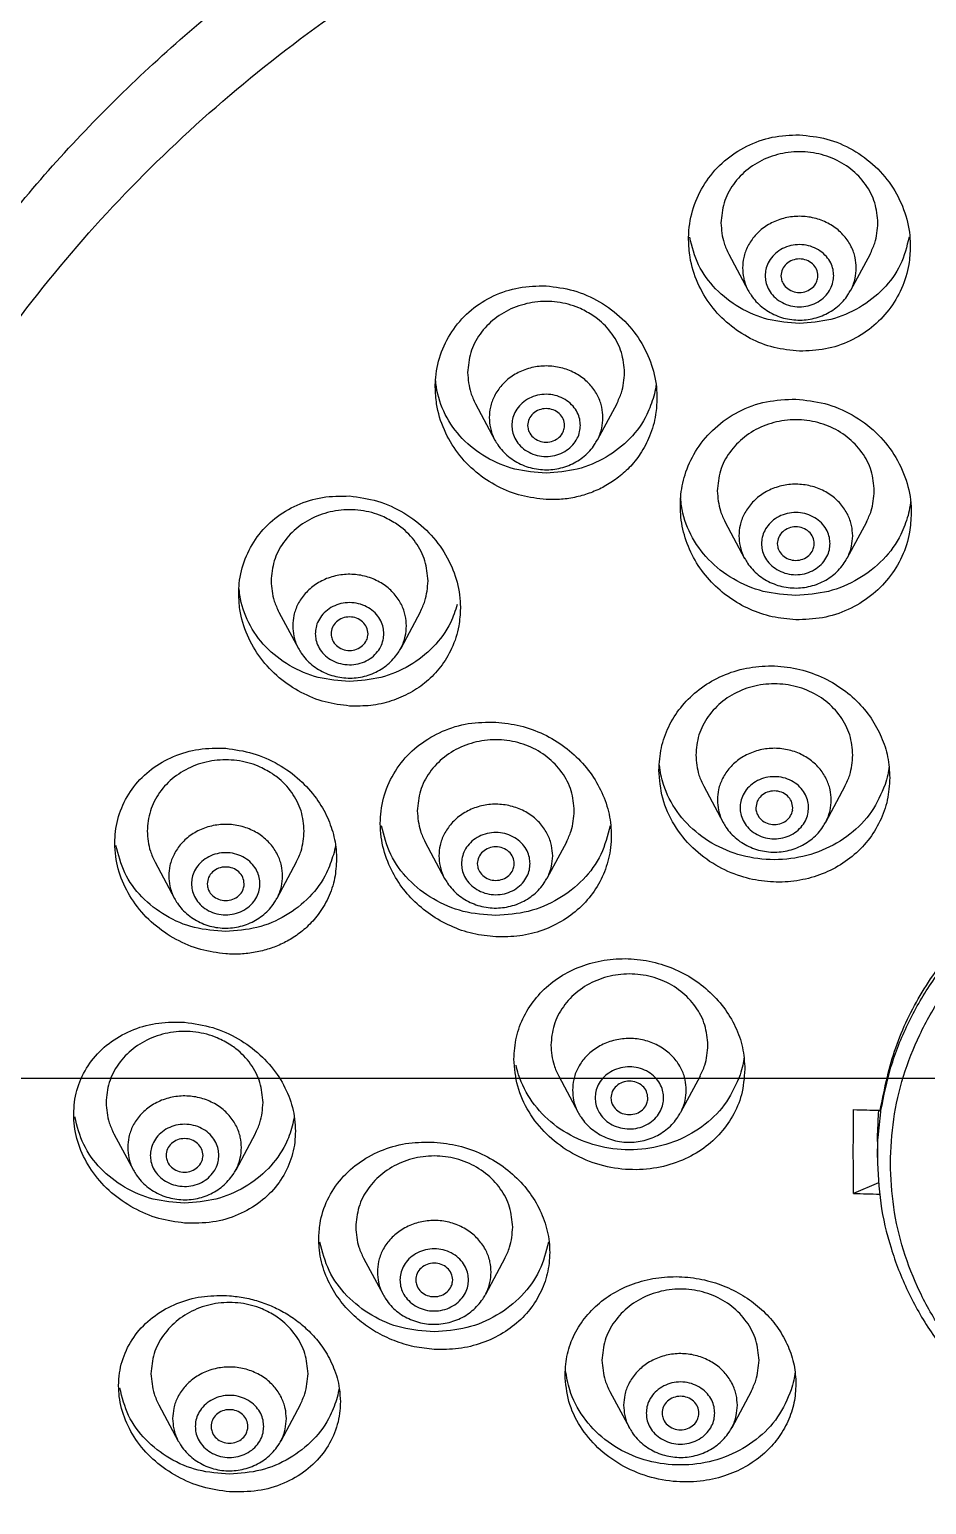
# Model space of a CAD drawing. Header units: millimetres. Extents: x 0 to 420, y 0 to 594.
# Drawn here: x 160.06 to 163.95, y 255.16 to 261.55 of the extents above; entities that cross this region are included whole.
import ezdxf

# ---------------------------------------------------------------- set-up
doc = ezdxf.new("R2010")
doc.units = ezdxf.units.MM
doc.header["$MEASUREMENT"] = 0
doc.linetypes.add('CENTER', pattern=[2, 1.25, -0.25, 0.25, -0.25])
for name, color, linetype in [('CL', 1, 'CENTER'), ('D', 2, 'Continuous'), ('DWG', 7, 'Continuous')]:
    doc.layers.add(name, color=color, linetype=linetype)

msp = doc.modelspace()

# ---------------------------------------------------------------- linework, layer by layer
at = {"layer": 'CL', "ltscale": 5}
msp.add_line((158.3045, 257.0104), (172.4322, 257.0104), dxfattribs=at)
at = {"layer": 'D'}
for p, q in [((163.0897, 260.577), (163.174, 260.4197)), ((163.7014, 260.577), (163.6171, 260.4197)), ((163.3155, 260.4834), (163.3161, 260.475)), ((163.4749, 260.475), (163.4755, 260.4834)), ((161.9927, 259.9291), (162.077, 259.7718)), ((162.6044, 259.9291), (162.5202, 259.7718)), ((162.2186, 259.8355), (162.2192, 259.8271)), ((162.378, 259.8271), (162.3786, 259.8355)), ((163.074, 259.4172), (163.1583, 259.2599)), ((163.6857, 259.4172), (163.6014, 259.2599)), ((163.2998, 259.3236), (163.3004, 259.3152)), ((163.4593, 259.3152), (163.4598, 259.3236)), ((161.1416, 259.0274), (161.2259, 258.8701)), ((161.7533, 259.0274), (161.669, 258.8701)), ((161.3675, 258.9338), (161.3681, 258.9254)), ((161.5269, 258.9254), (161.5275, 258.9338)), ((162.981, 258.274), (163.0653, 258.1167)), ((163.5927, 258.274), (163.5084, 258.1167)), ((163.2068, 258.1804), (163.2074, 258.172)), ((163.3662, 258.172), (163.3668, 258.1804)), ((161.7749, 258.032), (161.8592, 257.8747)), ((162.3866, 258.032), (162.3023, 257.8747)), ((160.6053, 257.9449), (160.6896, 257.7876)), ((161.217, 257.9449), (161.1327, 257.7876)), ((162.0007, 257.9384), (162.0013, 257.93)), ((162.1601, 257.93), (162.1607, 257.9384)), ((160.8311, 257.8513), (160.8317, 257.8429)), ((160.9906, 257.8429), (160.9911, 257.8513)), ((162.3534, 257.018), (162.4377, 256.8607)), ((162.9651, 257.018), (162.8808, 256.8607)), ((162.5792, 256.9244), (162.5798, 256.916)), ((162.7386, 256.916), (162.7392, 256.9244)), ((160.4272, 256.7693), (160.5115, 256.612)), ((161.0389, 256.7693), (160.9546, 256.612)), ((163.733, 256.736), (163.733, 256.6669)), ((160.653, 256.6757), (160.6536, 256.6673)), ((160.8124, 256.6673), (160.813, 256.6757)), ((163.7379, 256.5568), (163.6296, 256.511)), ((161.5083, 256.2301), (161.5926, 256.0728)), ((162.12, 256.2301), (162.0357, 256.0728)), ((161.7342, 256.1365), (161.7348, 256.1281)), ((161.8936, 256.1281), (161.8942, 256.1365)), ((162.5747, 255.6538), (162.659, 255.4965)), ((163.1864, 255.6538), (163.1021, 255.4965)), ((160.6218, 255.5958), (160.706, 255.4386)), ((161.2334, 255.5958), (161.1492, 255.4386)), ((162.8005, 255.5602), (162.8011, 255.5518)), ((162.9599, 255.5518), (162.9605, 255.5602)), ((160.8476, 255.5022), (160.8482, 255.4939)), ((161.007, 255.4939), (161.0076, 255.5022))]:
    msp.add_line(p, q, dxfattribs=at)
for points in [[(162.9155, 260.6402), (162.9172, 260.6795), (162.9418, 260.7922), (162.9941, 260.8943), (163.0711, 260.9803), (163.1674, 261.044), (163.2778, 261.0824), (163.3955, 261.093)], [(163.3955, 261.093), (163.5138, 261.0747), (163.6261, 261.028), (163.7238, 260.9558), (163.8008, 260.8627), (163.8516, 260.7562), (163.8743, 260.6429), (163.8755, 260.6091)], [(163.7355, 260.7116), (163.7218, 260.7984), (163.6816, 260.8782), (163.6182, 260.9445), (163.5368, 260.9919), (163.4439, 261.0166), (163.3471, 261.0166), (163.2543, 260.9919), (163.1729, 260.9445), (163.1095, 260.8782), (163.0693, 260.7984), (163.0555, 260.7116)], [(163.0555, 260.7116), (163.0693, 260.6248), (163.0897, 260.5769)], [(163.6418, 260.5172), (163.6369, 260.5614), (163.62, 260.609), (163.5891, 260.6552), (163.5448, 260.6948), (163.4899, 260.7234), (163.4285, 260.7384), (163.3651, 260.7387), (163.3036, 260.7243), (163.2483, 260.6961), (163.2034, 260.6568), (163.1718, 260.6105), (163.1543, 260.5624), (163.1492, 260.5172)], [(163.7013, 260.5769), (163.7218, 260.6248), (163.7355, 260.7116)], [(163.3955, 260.1567), (163.2857, 260.1727), (163.1829, 260.212), (163.0907, 260.273), (163.013, 260.3543), (162.9556, 260.4515), (162.922, 260.5631), (162.9155, 260.6402)], [(163.3955, 260.2765), (163.2603, 260.2942), (163.136, 260.3456), (163.0328, 260.4267), (162.9589, 260.5309), (162.9204, 260.6497)], [(163.8706, 260.6497), (163.8321, 260.5309), (163.7583, 260.4267), (163.655, 260.3456), (163.5308, 260.2942), (163.3955, 260.2765)], [(163.5438, 260.4834), (163.5409, 260.5099), (163.5308, 260.5386), (163.5122, 260.5664), (163.4855, 260.5902), (163.4524, 260.6075), (163.4154, 260.6166), (163.3772, 260.6167), (163.3401, 260.608), (163.3068, 260.5911), (163.2797, 260.5674), (163.2607, 260.5395), (163.2503, 260.5105), (163.2472, 260.4834)], [(163.8755, 260.6091), (163.8689, 260.5322), (163.8374, 260.4278), (163.7828, 260.3359), (163.708, 260.2595), (163.615, 260.2015), (163.5079, 260.1662), (163.3955, 260.1567)], [(163.1492, 260.5172), (163.1541, 260.473), (163.171, 260.4253), (163.1739, 260.4198)], [(163.4755, 260.4834), (163.4694, 260.5111), (163.4521, 260.5346), (163.4261, 260.5503), (163.3955, 260.5559), (163.3649, 260.5503), (163.339, 260.5346), (163.3216, 260.5111), (163.3155, 260.4834)], [(163.6172, 260.4198), (163.6193, 260.4239), (163.6367, 260.472), (163.6418, 260.5172)], [(161.8186, 260.0011), (161.8206, 260.0431), (161.846, 260.1538), (161.8984, 260.2523), (161.9751, 260.3349), (162.0711, 260.3956), (162.1811, 260.4313), (162.2986, 260.4394)], [(162.2986, 260.4394), (162.4175, 260.419), (162.5302, 260.3703), (162.6282, 260.2966), (162.7049, 260.2028), (162.7551, 260.0968), (162.7773, 259.9865), (162.7786, 259.9522)], [(163.2472, 260.4834), (163.2501, 260.4568), (163.2603, 260.4282), (163.2789, 260.4003), (163.3056, 260.3765), (163.3387, 260.3592), (163.3757, 260.3501), (163.4139, 260.35), (163.4509, 260.3587), (163.4843, 260.3756), (163.5113, 260.3993), (163.5303, 260.4273), (163.5408, 260.4562), (163.5438, 260.4834)], [(163.3161, 260.475), (163.3216, 260.4556), (163.339, 260.4321), (163.3649, 260.4164), (163.3955, 260.4109), (163.4261, 260.4164), (163.4521, 260.4321), (163.4694, 260.4556), (163.475, 260.475)], [(162.4964, 260.3143), (162.4398, 260.344), (162.347, 260.3687), (162.2502, 260.3687), (162.1573, 260.344), (162.0759, 260.2966), (162.0126, 260.2303), (161.9724, 260.1505), (161.9586, 260.0637)], [(163.174, 260.4197), (163.1862, 260.3994), (163.2327, 260.3485), (163.2931, 260.312), (163.3621, 260.2933), (163.4336, 260.294), (163.5016, 260.3136), (163.5605, 260.3503), (163.6056, 260.4005), (163.6171, 260.4197)], [(162.6386, 260.0637), (162.6248, 260.1505), (162.5846, 260.2303), (162.5212, 260.2966), (162.4964, 260.3143)], [(161.9586, 260.0637), (161.9724, 259.9769), (161.9928, 259.9291)], [(162.5449, 259.8693), (162.54, 259.9136), (162.5231, 259.9612), (162.4922, 260.0073), (162.4478, 260.0469), (162.3929, 260.0755), (162.3316, 260.0905), (162.2682, 260.0908), (162.2067, 260.0764), (162.1514, 260.0483), (162.1064, 260.009), (162.0748, 259.9626), (162.0574, 259.9145), (162.0523, 259.8693)], [(162.6044, 259.9291), (162.6248, 259.9769), (162.6386, 260.0637)], [(162.2986, 259.5145), (162.192, 259.5314), (162.0892, 259.5713), (161.9961, 259.633), (161.9167, 259.7159), (161.858, 259.8156), (161.8245, 259.9283), (161.8186, 260.0011)], [(162.2986, 259.6287), (162.1634, 259.6463), (162.0391, 259.6977), (161.9358, 259.7788), (161.862, 259.883), (161.8235, 260.0018), (161.8197, 260.034)], [(162.7749, 260.0101), (162.7737, 260.0018), (162.7651, 259.9613)], [(162.4469, 259.8355), (162.444, 259.862), (162.4338, 259.8907), (162.4152, 259.9185), (162.3885, 259.9424), (162.3554, 259.9597), (162.3184, 259.9687), (162.2803, 259.9689), (162.2432, 259.9602), (162.2099, 259.9432), (162.1828, 259.9195), (162.1638, 259.8916), (162.1533, 259.8626), (162.1503, 259.8355)], [(162.7651, 259.9613), (162.7352, 259.883), (162.6614, 259.7788), (162.5581, 259.6977), (162.4338, 259.6463), (162.2986, 259.6287)], [(162.7786, 259.9522), (162.7729, 259.8822), (162.7468, 259.789), (162.7063, 259.7125), (162.6582, 259.6526), (162.6058, 259.6063), (162.5506, 259.5708), (162.4922, 259.5441), (162.4298, 259.5256), (162.3647, 259.5156), (162.2986, 259.5145)], [(162.8799, 259.4877), (162.8825, 259.5362), (162.9041, 259.6337), (162.953, 259.7338), (163.03, 259.8239), (163.1318, 259.8941), (163.2524, 259.9373), (163.3798, 259.949)], [(163.3798, 259.949), (163.5049, 259.9298), (163.6238, 259.8805), (163.7259, 259.8051), (163.8049, 259.7094), (163.8571, 259.5984), (163.879, 259.4836), (163.8798, 259.4551)], [(162.0523, 259.8693), (162.0572, 259.8251), (162.0741, 259.7775), (162.0769, 259.772)], [(162.3786, 259.8355), (162.3725, 259.8632), (162.3552, 259.8868), (162.3292, 259.9025), (162.2986, 259.908), (162.268, 259.9025), (162.242, 259.8868), (162.2247, 259.8632), (162.2186, 259.8355)], [(162.5202, 259.7719), (162.5224, 259.7761), (162.5398, 259.8241), (162.5449, 259.8693)], [(163.7198, 259.5518), (163.7061, 259.6387), (163.6659, 259.7184), (163.6025, 259.7847), (163.5211, 259.8321), (163.4282, 259.8568), (163.3315, 259.8568), (163.2386, 259.8321), (163.1572, 259.7847), (163.0938, 259.7184), (163.0536, 259.6387), (163.0398, 259.5518)], [(162.1503, 259.8355), (162.1532, 259.809), (162.1634, 259.7803), (162.1819, 259.7525), (162.2086, 259.7286), (162.2417, 259.7113), (162.2787, 259.7023), (162.3169, 259.7021), (162.354, 259.7108), (162.3873, 259.7278), (162.4144, 259.7515), (162.4334, 259.7794), (162.4439, 259.8084), (162.4469, 259.8355)], [(162.2191, 259.8271), (162.2247, 259.8078), (162.242, 259.7842), (162.268, 259.7685), (162.2986, 259.763), (162.3292, 259.7685), (162.3552, 259.7842), (162.3725, 259.8078), (162.378, 259.8271)], [(162.077, 259.7718), (162.0893, 259.7515), (162.1358, 259.7007), (162.1962, 259.6642), (162.2652, 259.6455), (162.3367, 259.6461), (162.4046, 259.6657), (162.4635, 259.7024), (162.5087, 259.7527), (162.5202, 259.7718)], [(163.0398, 259.5518), (163.0536, 259.465), (163.074, 259.4172)], [(163.6262, 259.3575), (163.6213, 259.4017), (163.6044, 259.4493), (163.5735, 259.4954), (163.5291, 259.535), (163.4742, 259.5636), (163.4128, 259.5787), (163.3495, 259.579), (163.2879, 259.5646), (163.2326, 259.5364), (163.1876, 259.497), (163.1561, 259.4507), (163.1386, 259.4026), (163.1335, 259.3575)], [(163.6857, 259.4172), (163.7061, 259.465), (163.7198, 259.5518)], [(160.9675, 259.1063), (160.9699, 259.1516), (160.9957, 259.2579), (161.0479, 259.3528), (161.1245, 259.4323), (161.2202, 259.4902), (161.3301, 259.5235), (161.4475, 259.5298)], [(161.4475, 259.5298), (161.5686, 259.5073), (161.6826, 259.4564), (161.7805, 259.3812), (161.8561, 259.2875), (161.9051, 259.1832), (161.9265, 259.0735), (161.9275, 259.0441)], [(163.3798, 258.9939), (163.2776, 259.0072), (163.1811, 259.0396), (163.0925, 259.0898), (163.0144, 259.1572), (162.9504, 259.2407), (162.9053, 259.3361), (162.8825, 259.4379), (162.8799, 259.4877)], [(163.3798, 259.0987), (163.239, 259.117), (163.1095, 259.1706), (163.002, 259.2551), (162.925, 259.3636), (162.8849, 259.4873), (162.881, 259.5213)], [(163.8748, 259.4873), (163.8658, 259.4451)], [(163.8772, 259.5057), (163.8748, 259.4873)], [(161.647, 259.4115), (161.5887, 259.4423), (161.4959, 259.467), (161.3991, 259.467), (161.3062, 259.4423), (161.2248, 259.3949), (161.1615, 259.3286), (161.1213, 259.2488), (161.1075, 259.162)], [(163.5282, 259.3236), (163.5252, 259.3501), (163.5151, 259.3788), (163.4965, 259.4066), (163.4698, 259.4305), (163.4367, 259.4478), (163.3997, 259.4568), (163.3615, 259.457), (163.3244, 259.4483), (163.2911, 259.4313), (163.2641, 259.4076), (163.2451, 259.3797), (163.2346, 259.3508), (163.2315, 259.3236)], [(163.8798, 259.4551), (163.8722, 259.3726), (163.8389, 259.2675), (163.7818, 259.1746), (163.7037, 259.0972), (163.6062, 259.0384), (163.4949, 259.003), (163.3798, 258.9939)], [(163.8658, 259.4451), (163.8347, 259.3636), (163.7577, 259.2551), (163.6502, 259.1706), (163.5207, 259.117), (163.3798, 259.0987)], [(161.7875, 259.162), (161.7737, 259.2488), (161.7335, 259.3286), (161.6701, 259.3949), (161.647, 259.4115)], [(163.1335, 259.3575), (163.1384, 259.3132), (163.1553, 259.2656), (163.1582, 259.2601)], [(163.4598, 259.3236), (163.4538, 259.3514), (163.4364, 259.3749), (163.4105, 259.3906), (163.3798, 259.3961), (163.3492, 259.3906), (163.3233, 259.3749), (163.3059, 259.3514), (163.2998, 259.3236)], [(163.6015, 259.2601), (163.6036, 259.2642), (163.6211, 259.3123), (163.6262, 259.3575)], [(163.2315, 259.3236), (163.2344, 259.2971), (163.2446, 259.2684), (163.2632, 259.2406), (163.2899, 259.2168), (163.323, 259.1995), (163.36, 259.1904), (163.3982, 259.1902), (163.4353, 259.1989), (163.4686, 259.2159), (163.4956, 259.2396), (163.5146, 259.2675), (163.5251, 259.2965), (163.5282, 259.3236)], [(163.3004, 259.3152), (163.3059, 259.2959), (163.3233, 259.2724), (163.3492, 259.2566), (163.3798, 259.2511), (163.4105, 259.2566), (163.4364, 259.2724), (163.4538, 259.2959), (163.4593, 259.3152)], [(163.1583, 259.26), (163.1706, 259.2396), (163.217, 259.1888), (163.2774, 259.1523), (163.3464, 259.1336), (163.4179, 259.1342), (163.4859, 259.1539), (163.5448, 259.1906), (163.5899, 259.2408), (163.6014, 259.26)], [(161.1075, 259.162), (161.1213, 259.0752), (161.1417, 259.0274)], [(161.6938, 258.9676), (161.6889, 259.0118), (161.672, 259.0595), (161.6411, 259.1056), (161.5967, 259.1452), (161.5418, 259.1738), (161.4805, 259.1888), (161.4171, 259.1891), (161.3556, 259.1747), (161.3003, 259.1466), (161.2553, 259.1072), (161.2237, 259.0609), (161.2063, 259.0128), (161.2012, 258.9676)], [(161.7533, 259.0274), (161.7737, 259.0752), (161.7875, 259.162)], [(161.4475, 258.6207), (161.3422, 258.6385), (161.2381, 258.6796), (161.1432, 258.7432), (161.063, 258.8278), (161.005, 258.9274), (160.9727, 259.0387), (160.9675, 259.1063)], [(161.4475, 258.727), (161.3122, 258.7446), (161.188, 258.796), (161.0847, 258.8771), (161.0109, 258.9813), (160.9724, 259.1001), (160.9685, 259.1342)], [(161.5958, 258.9338), (161.5929, 258.9603), (161.5827, 258.989), (161.5641, 259.0168), (161.5374, 259.0407), (161.5043, 259.0579), (161.4673, 259.067), (161.4291, 259.0672), (161.3921, 259.0585), (161.3588, 259.0415), (161.3317, 259.0178), (161.3127, 258.9899), (161.3022, 258.9609), (161.2992, 258.9338)], [(161.914, 259.0596), (161.8841, 258.9813), (161.8102, 258.8771), (161.707, 258.796), (161.5827, 258.7446), (161.4475, 258.727)], [(161.9275, 259.0441), (161.9205, 258.9675), (161.8896, 258.87), (161.8409, 258.7896), (161.781, 258.727), (161.7102, 258.678), (161.6283, 258.6426), (161.539, 258.6232), (161.4475, 258.6207)], [(161.2012, 258.9676), (161.2061, 258.9234), (161.223, 258.8758), (161.2258, 258.8703)], [(161.5275, 258.9338), (161.5214, 258.9615), (161.5041, 258.9851), (161.4781, 259.0008), (161.4475, 259.0063), (161.4169, 259.0008), (161.3909, 258.9851), (161.3736, 258.9615), (161.3675, 258.9338)], [(161.6691, 258.8702), (161.6713, 258.8744), (161.6887, 258.9224), (161.6938, 258.9676)], [(161.2992, 258.9338), (161.3021, 258.9073), (161.3123, 258.8786), (161.3308, 258.8508), (161.3575, 258.8269), (161.3906, 258.8096), (161.4276, 258.8006), (161.4658, 258.8004), (161.5029, 258.8091), (161.5362, 258.8261), (161.5633, 258.8498), (161.5823, 258.8777), (161.5927, 258.9066), (161.5958, 258.9338)], [(161.368, 258.9254), (161.3736, 258.906), (161.3909, 258.8825), (161.4169, 258.8668), (161.4475, 258.8613), (161.4781, 258.8668), (161.5041, 258.8825), (161.5214, 258.906), (161.5269, 258.9254)], [(161.2259, 258.8701), (161.2382, 258.8498), (161.2846, 258.799), (161.345, 258.7625), (161.4141, 258.7438), (161.4855, 258.7444), (161.5535, 258.764), (161.6124, 258.8007), (161.6576, 258.851), (161.6691, 258.8701)], [(162.7868, 258.3431), (162.7977, 258.4395), (162.8295, 258.5308), (162.8813, 258.6135), (162.9511, 258.6841), (163.0383, 258.7404), (163.1394, 258.7781), (163.2473, 258.7938), (163.3562, 258.7871), (163.4641, 258.7576), (163.5624, 258.7073), (163.6435, 258.6422), (163.7057, 258.5677), (163.7501, 258.4868), (163.7774, 258.4005), (163.7868, 258.3097)], [(163.6268, 258.4086), (163.6131, 258.4954), (163.5729, 258.5752), (163.5095, 258.6415), (163.4281, 258.6889), (163.3352, 258.7136), (163.2384, 258.7136), (163.1456, 258.6889), (163.0642, 258.6415), (163.0008, 258.5752), (162.9606, 258.4954), (162.9468, 258.4086)], [(161.5807, 258.1125), (161.584, 258.1662), (161.6132, 258.276), (161.6708, 258.3744), (161.7511, 258.4535), (161.8499, 258.5111), (161.9618, 258.5443), (162.0807, 258.5512)], [(162.0807, 258.5512), (162.1863, 258.5351), (162.2876, 258.4985), (162.3795, 258.4432), (162.4567, 258.3727), (162.517, 258.2901), (162.558, 258.1995), (162.5785, 258.1037), (162.5807, 258.0595)], [(162.4207, 258.1666), (162.407, 258.2534), (162.3668, 258.3332), (162.3034, 258.3995), (162.222, 258.4469), (162.1291, 258.4716), (162.0323, 258.4716), (161.9395, 258.4469), (161.8581, 258.3995), (161.7947, 258.3332), (161.7545, 258.2534), (161.7407, 258.1666)], [(160.4312, 258.0279), (160.4341, 258.0769), (160.4609, 258.18), (160.5137, 258.2714), (160.5904, 258.3473), (160.6857, 258.4021), (160.7948, 258.433), (160.9111, 258.4378)], [(160.9111, 258.4378), (161.0281, 258.4158), (161.1384, 258.3682), (161.2321, 258.3003), (161.304, 258.2198), (161.3515, 258.1377), (161.38, 258.0541), (161.3911, 257.9654), (161.3911, 257.9578)], [(162.9468, 258.4086), (162.9606, 258.3218), (162.981, 258.274)], [(163.5331, 258.2142), (163.5283, 258.2584), (163.5113, 258.306), (163.4805, 258.3522), (163.4361, 258.3918), (163.3812, 258.4204), (163.3198, 258.4355), (163.2564, 258.4358), (163.1949, 258.4213), (163.1396, 258.3932), (163.0946, 258.3538), (163.063, 258.3075), (163.0456, 258.2594), (163.0405, 258.2142)], [(163.5926, 258.274), (163.6131, 258.3218), (163.6268, 258.4086)], [(161.1117, 258.3283), (161.0524, 258.3598), (160.9595, 258.3845), (160.8628, 258.3845), (160.7699, 258.3598), (160.6885, 258.3124), (160.6251, 258.2461), (160.5849, 258.1663), (160.5711, 258.0795)], [(161.2511, 258.0795), (161.2374, 258.1663), (161.1972, 258.2461), (161.1338, 258.3124), (161.1117, 258.3283)], [(163.7868, 258.3097), (163.7761, 258.2136), (163.7441, 258.122), (163.6923, 258.0392), (163.6234, 257.9694), (163.5404, 257.915), (163.447, 257.8781), (163.3462, 257.8602), (163.2445, 257.8619), (163.1415, 257.8839), (163.0335, 257.9317), (162.9335, 258.0073), (162.8546, 258.1058), (162.8039, 258.2215), (162.7868, 258.3431)], [(162.796, 258.3224), (162.7892, 258.3649)], [(163.7839, 258.3603), (163.7777, 258.3224)], [(163.7666, 258.281), (163.7075, 258.1636), (163.6143, 258.0662), (163.4945, 257.9964), (163.358, 257.9601), (163.2157, 257.9601), (163.0791, 257.9964), (162.9594, 258.0662), (162.8662, 258.1636), (162.8071, 258.281), (162.796, 258.3224)], [(163.4351, 258.1804), (163.4322, 258.2069), (163.4221, 258.2356), (163.4035, 258.2634), (163.3768, 258.2873), (163.3437, 258.3046), (163.3067, 258.3136), (163.2685, 258.3138), (163.2314, 258.3051), (163.1981, 258.2881), (163.171, 258.2644), (163.152, 258.2365), (163.1416, 258.2075), (163.1385, 258.1804)], [(163.7777, 258.3224), (163.7666, 258.281)], [(163.0405, 258.2142), (163.0454, 258.17), (163.0623, 258.1224), (163.0652, 258.1169)], [(163.3668, 258.1804), (163.3607, 258.2082), (163.3434, 258.2317), (163.3174, 258.2474), (163.2868, 258.2529), (163.2562, 258.2474), (163.2303, 258.2317), (163.2129, 258.2082), (163.2068, 258.1804)], [(163.5085, 258.1169), (163.5106, 258.121), (163.528, 258.1691), (163.5331, 258.2142)], [(161.7407, 258.1666), (161.7545, 258.0798), (161.7749, 258.032)], [(162.327, 257.9722), (162.3222, 258.0164), (162.3052, 258.064), (162.2744, 258.1102), (162.23, 258.1498), (162.1751, 258.1784), (162.1137, 258.1934), (162.0504, 258.1938), (161.9888, 258.1793), (161.9335, 258.1512), (161.8885, 258.1118), (161.8569, 258.0655), (161.8395, 258.0174), (161.8344, 257.9722)], [(162.3865, 258.032), (162.407, 258.0798), (162.4207, 258.1666)], [(163.1385, 258.1804), (163.1414, 258.1539), (163.1516, 258.1252), (163.1701, 258.0974), (163.1968, 258.0736), (163.2299, 258.0563), (163.267, 258.0472), (163.3052, 258.047), (163.3423, 258.0557), (163.3756, 258.0727), (163.4026, 258.0964), (163.4216, 258.1243), (163.4321, 258.1533), (163.4351, 258.1804)], [(163.2074, 258.172), (163.2129, 258.1527), (163.2303, 258.1291), (163.2562, 258.1134), (163.2868, 258.1079), (163.3174, 258.1134), (163.3434, 258.1291), (163.3607, 258.1527), (163.3663, 258.172)], [(163.7455, 256.8704), (163.8073, 257.126), (163.9187, 257.3674), (164.0762, 257.5867), (164.2747, 257.7767), (164.5075, 257.9314), (164.7673, 258.0456), (165.0454, 258.1157), (165.333, 258.1393)], [(160.5711, 258.0795), (160.5849, 257.9927), (160.6053, 257.9449)], [(161.1575, 257.8851), (161.1526, 257.9293), (161.1356, 257.977), (161.1047, 258.0231), (161.0604, 258.0627), (161.0055, 258.0913), (160.9441, 258.1063), (160.8808, 258.1066), (160.8193, 258.0922), (160.7639, 258.0641), (160.719, 258.0247), (160.6874, 257.9784), (160.6699, 257.9303), (160.6648, 257.8851)], [(161.217, 257.9449), (161.2374, 257.9927), (161.2511, 258.0795)], [(162.0807, 257.6212), (161.9816, 257.6357), (161.8855, 257.6685), (161.7976, 257.718), (161.722, 257.7815), (161.6603, 257.8569), (161.6129, 257.9471), (161.5848, 258.0536), (161.5807, 258.1125)], [(162.0807, 257.7135), (161.9399, 257.7318), (161.8104, 257.7854), (161.7029, 257.8699), (161.6259, 257.9784), (161.5858, 258.1021)], [(162.229, 257.9384), (162.2261, 257.9649), (162.216, 257.9936), (162.1974, 258.0214), (162.1707, 258.0453), (162.1376, 258.0625), (162.1006, 258.0716), (162.0624, 258.0718), (162.0253, 258.0631), (161.992, 258.0461), (161.9649, 258.0224), (161.9459, 257.9945), (161.9355, 257.9655), (161.9324, 257.9384)], [(162.5756, 258.1021), (162.5355, 257.9784), (162.4586, 257.8699), (162.3511, 257.7854), (162.2216, 257.7318), (162.0807, 257.7135)], [(163.0653, 258.1168), (163.0775, 258.0964), (163.124, 258.0456), (163.1844, 258.0091), (163.2534, 257.9904), (163.3249, 257.991), (163.3929, 258.0107), (163.4518, 258.0474), (163.4969, 258.0976), (163.5084, 258.1168)], [(163.7487, 256.8699), (163.792, 257.0572), (163.865, 257.2437), (163.9654, 257.4197), (164.0912, 257.5814), (164.2404, 257.7263), (164.4096, 257.8512), (164.5965, 257.9542), (164.7966, 258.0331), (165.0072, 258.0866), (165.2234, 258.1136), (165.4422, 258.1136), (165.6584, 258.0867), (165.8691, 258.0332), (166.0692, 257.9543), (166.2561, 257.8513), (166.4254, 257.7264), (166.5746, 257.5815), (166.7004, 257.4197), (166.8009, 257.2437), (166.8739, 257.0572), (166.9181, 256.8639), (166.9301, 256.7527)], [(160.9111, 257.5477), (160.8033, 257.5669), (160.6963, 257.6104), (160.5996, 257.6769), (160.5198, 257.7637), (160.4643, 257.8629), (160.4352, 257.9699), (160.4312, 258.0279)], [(160.9111, 257.6445), (160.7759, 257.6621), (160.6516, 257.7135), (160.5484, 257.7946), (160.4745, 257.8988), (160.436, 258.0176)], [(161.3865, 258.0192), (161.3863, 258.0176), (161.3776, 257.9771)], [(162.1607, 257.9384), (162.1546, 257.9661), (162.1373, 257.9897), (162.1113, 258.0054), (162.0807, 258.0109), (162.0501, 258.0054), (162.0242, 257.9897), (162.0068, 257.9661), (162.0007, 257.9384)], [(162.5807, 258.0595), (162.5776, 258.0076), (162.5553, 257.9145), (162.5129, 257.8293), (162.4518, 257.7547), (162.3745, 257.6943), (162.2839, 257.6505), (162.1844, 257.6258), (162.0807, 257.6212)], [(163.7895, 256.6416), (163.8038, 256.8316), (163.8465, 257.0181), (163.9169, 257.198), (164.0138, 257.3677), (164.1351, 257.5237), (164.279, 257.6635), (164.4423, 257.784), (164.6225, 257.8834), (164.8156, 257.9595), (165.0188, 258.0111), (165.2273, 258.0371), (165.4383, 258.0372), (165.6469, 258.0112), (165.8501, 257.9596), (166.0432, 257.8835), (166.2235, 257.7841), (166.3868, 257.6636), (166.5307, 257.5238), (166.6521, 257.3678), (166.749, 257.198), (166.8194, 257.0181), (166.8621, 256.8316), (166.8764, 256.6416)], [(161.0595, 257.8513), (161.0565, 257.8778), (161.0464, 257.9065), (161.0278, 257.9343), (161.0011, 257.9582), (160.968, 257.9754), (160.931, 257.9845), (160.8928, 257.9847), (160.8557, 257.976), (160.8224, 257.959), (160.7954, 257.9353), (160.7764, 257.9074), (160.7659, 257.8784), (160.7628, 257.8513)], [(161.3776, 257.9771), (161.3478, 257.8988), (161.2739, 257.7946), (161.1707, 257.7135), (161.0464, 257.6621), (160.9111, 257.6445)], [(161.3911, 257.9578), (161.3828, 257.8755), (161.3544, 257.7897), (161.3116, 257.7182), (161.2623, 257.6637), (161.2105, 257.623), (161.1569, 257.5925), (161.1001, 257.5698), (161.0393, 257.5545), (160.9756, 257.547), (160.9111, 257.5477)], [(161.8344, 257.9722), (161.8393, 257.928), (161.8562, 257.8804), (161.8591, 257.8749)], [(162.3024, 257.8748), (162.3045, 257.879), (162.3219, 257.9271), (162.327, 257.9722)], [(160.6648, 257.8851), (160.6697, 257.8409), (160.6867, 257.7933), (160.6895, 257.7878)], [(160.9911, 257.8513), (160.9851, 257.879), (160.9677, 257.9026), (160.9418, 257.9183), (160.9111, 257.9238), (160.8805, 257.9183), (160.8546, 257.9026), (160.8372, 257.879), (160.8311, 257.8513)], [(161.1328, 257.7877), (161.1349, 257.7919), (161.1524, 257.8399), (161.1575, 257.8851)], [(161.9324, 257.9384), (161.9353, 257.9119), (161.9455, 257.8832), (161.9641, 257.8554), (161.9907, 257.8315), (162.0239, 257.8143), (162.0609, 257.8052), (162.0991, 257.805), (162.1362, 257.8137), (162.1695, 257.8307), (162.1965, 257.8544), (162.2155, 257.8823), (162.226, 257.9113), (162.229, 257.9384)], [(162.0013, 257.93), (162.0068, 257.9107), (162.0242, 257.8871), (162.0501, 257.8714), (162.0807, 257.8659), (162.1113, 257.8714), (162.1373, 257.8871), (162.1546, 257.9107), (162.1602, 257.93)], [(160.7628, 257.8513), (160.7658, 257.8248), (160.7759, 257.7961), (160.7945, 257.7683), (160.8212, 257.7444), (160.8543, 257.7271), (160.8913, 257.7181), (160.9295, 257.7179), (160.9666, 257.7266), (160.9999, 257.7436), (161.0269, 257.7673), (161.0459, 257.7952), (161.0564, 257.8241), (161.0595, 257.8513)], [(160.8317, 257.8429), (160.8372, 257.8235), (160.8546, 257.8), (160.8805, 257.7843), (160.9111, 257.7788), (160.9418, 257.7843), (160.9677, 257.8), (160.9851, 257.8235), (160.9906, 257.8429)], [(161.8592, 257.8747), (161.8714, 257.8544), (161.9179, 257.8036), (161.9783, 257.7671), (162.0473, 257.7484), (162.1188, 257.749), (162.1868, 257.7687), (162.2457, 257.8053), (162.2908, 257.8556), (162.3023, 257.8747)], [(160.6896, 257.7876), (160.7019, 257.7673), (160.7483, 257.7165), (160.8087, 257.68), (160.8777, 257.6613), (160.9492, 257.6619), (161.0172, 257.6815), (161.0761, 257.7182), (161.1212, 257.7685), (161.1327, 257.7876)], [(162.1592, 257.0922), (162.1704, 257.1877), (162.2035, 257.2779), (162.257, 257.3589), (162.3281, 257.4267), (162.4143, 257.4788), (162.5111, 257.5126), (162.615, 257.5267), (162.7196, 257.5206), (162.8214, 257.4948), (162.916, 257.4506), (162.9996, 257.3897), (163.0676, 257.3158), (163.1178, 257.2322), (163.1487, 257.1422), (163.1592, 257.0485)], [(162.9992, 257.1526), (162.9855, 257.2394), (162.9453, 257.3192), (162.8819, 257.3855), (162.8005, 257.4329), (162.7076, 257.4576), (162.6108, 257.4576), (162.518, 257.4329), (162.4366, 257.3855), (162.3732, 257.3192), (162.333, 257.2394), (162.3192, 257.1526)], [(160.2531, 256.8537), (160.2566, 256.9062), (160.2845, 257.0061), (160.3386, 257.0949), (160.4169, 257.1683), (160.5132, 257.2204), (160.6213, 257.2485), (160.733, 257.2519)], [(160.733, 257.2519), (160.8551, 257.2284), (160.9651, 257.1801), (161.0596, 257.111), (161.1337, 257.0261), (161.1839, 256.932), (161.2097, 256.8325), (161.213, 256.7808)], [(160.934, 257.1525), (160.8743, 257.1842), (160.7814, 257.2089), (160.6847, 257.2089), (160.5918, 257.1842), (160.5104, 257.1368), (160.447, 257.0705), (160.4068, 256.9907), (160.393, 256.9039)], [(162.9055, 256.9582), (162.9007, 257.0024), (162.8837, 257.05), (162.8529, 257.0962), (162.8085, 257.1357), (162.7536, 257.1644), (162.6922, 257.1794), (162.6288, 257.1797), (162.5673, 257.1653), (162.512, 257.1371), (162.467, 257.0978), (162.4354, 257.0514), (162.418, 257.0034), (162.4129, 256.9582)], [(161.073, 256.9039), (161.0593, 256.9907), (161.0191, 257.0705), (160.9557, 257.1368), (160.934, 257.1525)], [(162.3192, 257.1526), (162.333, 257.0658), (162.3534, 257.0179)], [(162.965, 257.0179), (162.9855, 257.0658), (162.9992, 257.1526)], [(163.1592, 257.0485), (163.144, 256.9375), (163.1054, 256.8449), (163.0465, 256.7648), (162.9712, 256.7002), (162.8761, 256.6498), (162.7636, 256.6196), (162.6426, 256.6151), (162.5178, 256.6389), (162.3994, 256.6919), (162.3006, 256.7681), (162.2246, 256.8638), (162.1758, 256.9749), (162.1592, 257.0922)], [(163.139, 257.0249), (163.0799, 256.9076), (162.9867, 256.8101), (162.8669, 256.7404), (162.7304, 256.7041), (162.5881, 256.7041), (162.4515, 256.7404), (162.3318, 256.8101), (162.2386, 256.9076), (162.1795, 257.0249), (162.1684, 257.0663)], [(162.8075, 256.9244), (162.8046, 256.9509), (162.7945, 256.9796), (162.7759, 257.0074), (162.7492, 257.0312), (162.7161, 257.0485), (162.6791, 257.0576), (162.6409, 257.0578), (162.6038, 257.0491), (162.5705, 257.0321), (162.5434, 257.0084), (162.5244, 256.9805), (162.514, 256.9515), (162.5109, 256.9244)], [(163.1501, 257.0663), (163.139, 257.0249)], [(163.156, 257.1014), (163.1501, 257.0663)], [(162.7392, 256.9244), (162.7331, 256.9521), (162.7158, 256.9757), (162.6898, 256.9914), (162.6592, 256.9969), (162.6286, 256.9914), (162.6027, 256.9757), (162.5853, 256.9521), (162.5792, 256.9244)], [(160.9793, 256.7095), (160.9745, 256.7538), (160.9575, 256.8014), (160.9266, 256.8475), (160.8823, 256.8871), (160.8274, 256.9157), (160.766, 256.9307), (160.7027, 256.931), (160.6411, 256.9166), (160.5858, 256.8885), (160.5409, 256.8492), (160.5093, 256.8028), (160.4918, 256.7547), (160.4867, 256.7095)], [(162.4129, 256.9582), (162.4178, 256.914), (162.4347, 256.8664), (162.4376, 256.8609)], [(162.5109, 256.9244), (162.5138, 256.8979), (162.524, 256.8692), (162.5426, 256.8414), (162.5692, 256.8175), (162.6023, 256.8002), (162.6394, 256.7912), (162.6776, 256.791), (162.7147, 256.7997), (162.748, 256.8167), (162.775, 256.8404), (162.794, 256.8683), (162.8045, 256.8973), (162.8075, 256.9244)], [(162.8809, 256.8608), (162.883, 256.865), (162.9004, 256.9131), (162.9055, 256.9582)], [(160.393, 256.9039), (160.4068, 256.8171), (160.4272, 256.7693)], [(161.0389, 256.7693), (161.0593, 256.8171), (161.073, 256.9039)], [(162.4377, 256.8607), (162.4499, 256.8404), (162.4964, 256.7896), (162.5568, 256.7531), (162.6258, 256.7344), (162.6973, 256.735), (162.7653, 256.7546), (162.8242, 256.7913), (162.8693, 256.8415), (162.8808, 256.8607)], [(162.5798, 256.916), (162.5853, 256.8966), (162.6027, 256.8731), (162.6286, 256.8574), (162.6592, 256.8519), (162.6898, 256.8574), (162.7158, 256.8731), (162.7331, 256.8966), (162.7387, 256.916)], [(163.6296, 256.511), (163.6289, 256.692), (163.6296, 256.8735)], [(163.6296, 256.8735), (163.6876, 256.872), (163.7398, 256.8706)], [(163.7358, 256.7527), (163.7478, 256.8639)], [(163.7385, 256.8592), (163.7396, 256.8711)], [(163.7398, 256.8706), (163.7455, 256.8704)], [(163.7478, 256.8639), (163.7487, 256.8699)], [(160.733, 256.3823), (160.621, 256.4029), (160.5128, 256.4475), (160.4168, 256.5141), (160.3385, 256.5995), (160.2844, 256.6967), (160.2564, 256.8018), (160.2531, 256.8537)], [(160.733, 256.4689), (160.5978, 256.4865), (160.4735, 256.5379), (160.3703, 256.619), (160.2964, 256.7232), (160.2579, 256.842)], [(160.8814, 256.6757), (160.8784, 256.7022), (160.8683, 256.7309), (160.8497, 256.7587), (160.823, 256.7826), (160.7899, 256.7999), (160.7529, 256.8089), (160.7147, 256.8091), (160.6776, 256.8004), (160.6443, 256.7834), (160.6173, 256.7597), (160.5983, 256.7318), (160.5878, 256.7028), (160.5847, 256.6757)], [(161.1995, 256.8015), (161.1866, 256.7615)], [(161.2081, 256.8416), (161.1995, 256.8015)], [(163.7331, 256.7529), (163.7385, 256.8592)], [(160.813, 256.6757), (160.807, 256.7034), (160.7896, 256.727), (160.7637, 256.7427), (160.733, 256.7482), (160.7024, 256.7427), (160.6765, 256.727), (160.6591, 256.7034), (160.653, 256.6757)], [(161.213, 256.7808), (161.2101, 256.7327), (161.1846, 256.6355), (161.1345, 256.5483), (161.0604, 256.4743), (160.9657, 256.4191), (160.855, 256.3873), (160.733, 256.3823)], [(161.1866, 256.7615), (161.1697, 256.7232), (161.0958, 256.619), (160.9926, 256.5379), (160.8683, 256.4865), (160.733, 256.4689)], [(161.3142, 256.3127), (161.3198, 256.3803), (161.3525, 256.4833), (161.4124, 256.5746), (161.4942, 256.6476), (161.594, 256.6999), (161.7043, 256.7284), (161.8142, 256.7331)], [(161.8142, 256.7331), (161.9196, 256.7169), (162.021, 256.6809), (162.1128, 256.627), (162.1896, 256.559), (162.2494, 256.4801), (162.2904, 256.3935), (162.3116, 256.3014), (162.3142, 256.2555)], [(163.733, 256.736), (163.7331, 256.7529)], [(163.733, 256.6669), (163.7358, 256.7527)], [(160.4867, 256.7095), (160.4916, 256.6653), (160.5086, 256.6177), (160.5114, 256.6122)], [(160.5847, 256.6757), (160.5876, 256.6492), (160.5978, 256.6205), (160.6164, 256.5927), (160.6431, 256.5688), (160.6762, 256.5515), (160.7132, 256.5425), (160.7514, 256.5423), (160.7885, 256.551), (160.8218, 256.568), (160.8488, 256.5917), (160.8678, 256.6196), (160.8783, 256.6486), (160.8814, 256.6757)], [(160.9547, 256.6121), (160.9568, 256.6163), (160.9743, 256.6643), (160.9793, 256.7095)], [(162.1542, 256.3647), (162.1404, 256.4516), (162.1002, 256.5313), (162.0368, 256.5976), (161.9554, 256.645), (161.8626, 256.6698), (161.7658, 256.6698), (161.6729, 256.645), (161.5915, 256.5976), (161.5281, 256.5313), (161.4879, 256.4516), (161.4742, 256.3647)], [(160.5115, 256.612), (160.5238, 256.5917), (160.5702, 256.5409), (160.6306, 256.5044), (160.6996, 256.4857), (160.7711, 256.4863), (160.8391, 256.5059), (160.898, 256.5426), (160.9431, 256.5929), (160.9546, 256.612)], [(160.6536, 256.6673), (160.6591, 256.648), (160.6765, 256.6244), (160.7024, 256.6087), (160.733, 256.6032), (160.7637, 256.6087), (160.7896, 256.6244), (160.807, 256.648), (160.8125, 256.6673)], [(163.733, 256.6669), (163.7478, 256.4691), (163.7921, 256.2748), (163.865, 256.0877), (163.9654, 255.9112), (164.0912, 255.7488), (164.2402, 255.6035), (164.4098, 255.4778), (164.5967, 255.3744), (164.7972, 255.2952), (165.0079, 255.2415), (165.2246, 255.2145), (165.4433, 255.2147), (165.6599, 255.2419), (165.8703, 255.2957), (166.0707, 255.3751), (166.2572, 255.4786), (166.4265, 255.6042), (166.5752, 255.7494), (166.7008, 255.9117), (166.801, 256.088), (166.8739, 256.2749), (166.9181, 256.4691), (166.933, 256.6669)], [(166.8764, 256.6416), (166.8621, 256.4516), (166.8194, 256.2651), (166.749, 256.0852), (166.6521, 255.9155), (166.5308, 255.7595), (166.3869, 255.6197), (166.2236, 255.4992), (166.0434, 255.3998), (165.8504, 255.3237), (165.6472, 255.2721), (165.4386, 255.2461), (165.2276, 255.246), (165.019, 255.272), (164.8158, 255.3236), (164.6227, 255.3997), (164.4424, 255.4991), (164.2791, 255.6196), (164.1352, 255.7594), (164.0138, 255.9154), (163.9169, 256.0852), (163.8465, 256.2651), (163.8038, 256.4516), (163.7895, 256.6416)], [(163.6296, 256.511), (163.6876, 256.5094), (163.7429, 256.508)], [(161.4742, 256.3647), (161.4879, 256.2779), (161.5084, 256.2301)], [(162.0605, 256.1704), (162.0556, 256.2146), (162.0387, 256.2622), (162.0078, 256.3083), (161.9635, 256.3479), (161.9085, 256.3766), (161.8472, 256.3916), (161.7838, 256.3919), (161.7223, 256.3775), (161.6669, 256.3493), (161.622, 256.31), (161.5904, 256.2636), (161.573, 256.2155), (161.5679, 256.1704)], [(162.12, 256.2301), (162.1404, 256.2779), (162.1542, 256.3647)], [(161.8142, 255.8356), (161.7275, 255.8474), (161.6406, 255.8735), (161.5603, 255.9124), (161.4912, 255.9604), (161.4319, 256.0172), (161.378, 256.0901), (161.3368, 256.1783), (161.3158, 256.2771), (161.3142, 256.3127)], [(161.8142, 255.9116), (161.6733, 255.9299), (161.5439, 255.9835), (161.4363, 256.068), (161.3594, 256.1765), (161.3193, 256.3003)], [(162.3091, 256.3003), (162.269, 256.1765), (162.192, 256.068), (162.0845, 255.9835), (161.955, 255.9299), (161.8142, 255.9116)], [(161.9625, 256.1365), (161.9596, 256.1631), (161.9494, 256.1917), (161.9308, 256.2195), (161.9042, 256.2434), (161.871, 256.2607), (161.834, 256.2697), (161.7958, 256.2699), (161.7588, 256.2612), (161.7254, 256.2442), (161.6984, 256.2205), (161.6794, 256.1926), (161.6689, 256.1637), (161.6659, 256.1365)], [(162.3142, 256.2555), (162.3114, 256.2088), (162.29, 256.1191), (162.2487, 256.0373), (162.1888, 255.9656), (162.1121, 255.9068), (162.0208, 255.8638), (161.9196, 255.8396), (161.8142, 255.8356)], [(161.5679, 256.1704), (161.5727, 256.1261), (161.5897, 256.0785), (161.5925, 256.073)], [(161.8942, 256.1365), (161.8881, 256.1643), (161.8707, 256.1878), (161.8448, 256.2035), (161.8142, 256.209), (161.7836, 256.2035), (161.7576, 256.1878), (161.7403, 256.1643), (161.7342, 256.1365)], [(162.0358, 256.073), (162.038, 256.0771), (162.0554, 256.1252), (162.0605, 256.1704)], [(161.6659, 256.1365), (161.6688, 256.11), (161.6789, 256.0813), (161.6975, 256.0535), (161.7242, 256.0297), (161.7573, 256.0124), (161.7943, 256.0033), (161.8325, 256.0031), (161.8696, 256.0118), (161.9029, 256.0288), (161.93, 256.0525), (161.949, 256.0805), (161.9594, 256.1094), (161.9625, 256.1365)], [(161.7347, 256.1281), (161.7403, 256.1088), (161.7576, 256.0853), (161.7836, 256.0695), (161.8142, 256.064), (161.8448, 256.0695), (161.8707, 256.0853), (161.8881, 256.1088), (161.8936, 256.1281)], [(162.3805, 255.7263), (162.391, 255.8161), (162.4219, 255.9014), (162.4719, 255.9784), (162.5387, 256.0439), (162.6198, 256.0954), (162.7117, 256.1308), (162.8112, 256.1486), (162.9118, 256.148), (163.0092, 256.13), (163.0988, 256.0968), (163.1789, 256.0505), (163.2475, 255.993), (163.3039, 255.9255), (163.3461, 255.8493), (163.3722, 255.7672), (163.3805, 255.6862)], [(163.2205, 255.7884), (163.2067, 255.8753), (163.1665, 255.955), (163.1032, 256.0213), (163.0218, 256.0687), (162.9289, 256.0935), (162.8321, 256.0935), (162.7393, 256.0687), (162.6579, 256.0213), (162.5945, 255.955), (162.5543, 255.8753), (162.5405, 255.7884)], [(160.4476, 255.6787), (160.4517, 255.7338), (160.481, 255.8318), (160.5365, 255.9183), (160.6161, 255.9894), (160.7128, 256.039), (160.8196, 256.0652), (160.9276, 256.0682)], [(161.1282, 255.9793), (161.0688, 256.0108), (160.976, 256.0355), (160.8792, 256.0355), (160.7864, 256.0108), (160.7049, 255.9633), (160.6416, 255.8971), (160.6014, 255.8173), (160.5876, 255.7305)], [(160.9276, 256.0682), (160.9945, 256.0592), (161.0605, 256.0419), (161.1238, 256.0169), (161.1829, 255.9846), (161.2384, 255.9446), (161.2908, 255.8949), (161.3387, 255.833), (161.3786, 255.7563), (161.4032, 255.6663), (161.4076, 255.6093)], [(161.5926, 256.0729), (161.6049, 256.0525), (161.6513, 256.0017), (161.7117, 255.9652), (161.7808, 255.9465), (161.8522, 255.9471), (161.9202, 255.9668), (161.9791, 256.0035), (162.0242, 256.0537), (162.0357, 256.0729)], [(161.2676, 255.7305), (161.2538, 255.8173), (161.2136, 255.8971), (161.1503, 255.9633), (161.1282, 255.9793)], [(162.5405, 255.7884), (162.5543, 255.7016), (162.5747, 255.6538)], [(163.1268, 255.5941), (163.1219, 255.6383), (163.105, 255.6859), (163.0742, 255.732), (163.0298, 255.7716), (162.9749, 255.8002), (162.9135, 255.8153), (162.8501, 255.8156), (162.7886, 255.8012), (162.7332, 255.773), (162.6883, 255.7336), (162.6567, 255.6873), (162.6393, 255.6392), (162.6342, 255.5941)], [(163.1863, 255.6538), (163.2067, 255.7016), (163.2205, 255.7884)], [(160.5876, 255.7305), (160.6014, 255.6436), (160.6218, 255.5958)], [(161.1739, 255.5361), (161.169, 255.5803), (161.1521, 255.6279), (161.1212, 255.6741), (161.0769, 255.7136), (161.0219, 255.7423), (160.9606, 255.7573), (160.8972, 255.7576), (160.8357, 255.7432), (160.7804, 255.715), (160.7354, 255.6757), (160.7038, 255.6293), (160.6864, 255.5813), (160.6813, 255.5361)], [(161.2334, 255.5958), (161.2538, 255.6436), (161.2676, 255.7305)], [(163.3805, 255.6862), (163.3719, 255.6045), (163.3451, 255.5236), (163.3018, 255.4502), (163.2436, 255.3864), (163.1714, 255.3335), (163.0831, 255.2922), (162.9795, 255.2671), (162.8639, 255.2632), (162.7395, 255.286), (162.6218, 255.3367), (162.5231, 255.4101), (162.4469, 255.5025), (162.3976, 255.6107), (162.3805, 255.7263)], [(162.3897, 255.7022), (162.3829, 255.7447)], [(163.3774, 255.7381), (163.3713, 255.7022)], [(160.9276, 255.2192), (160.811, 255.2404), (160.7018, 255.2855), (160.6066, 255.3515), (160.5299, 255.4349), (160.4772, 255.5296), (160.4505, 255.6319), (160.4476, 255.6787)], [(160.9276, 255.2954), (160.7924, 255.3131), (160.6681, 255.3645), (160.5648, 255.4456), (160.491, 255.5497), (160.4525, 255.6685)], [(161.4028, 255.6688), (161.3941, 255.628)], [(163.3603, 255.6608), (163.3011, 255.5435), (163.2079, 255.446), (163.0882, 255.3762), (162.9517, 255.3399), (162.8094, 255.3399), (162.6728, 255.3762), (162.5531, 255.446), (162.4599, 255.5435), (162.4008, 255.6608), (162.3897, 255.7022)], [(163.0288, 255.5602), (163.0259, 255.5867), (163.0158, 255.6154), (162.9972, 255.6432), (162.9705, 255.6671), (162.9374, 255.6844), (162.9004, 255.6934), (162.8622, 255.6936), (162.8251, 255.6849), (162.7918, 255.6679), (162.7647, 255.6442), (162.7457, 255.6163), (162.7353, 255.5874), (162.7322, 255.5602)], [(163.3713, 255.7022), (163.3603, 255.6608)], [(161.0759, 255.5022), (161.073, 255.5288), (161.0628, 255.5575), (161.0442, 255.5853), (161.0176, 255.6091), (160.9845, 255.6264), (160.9475, 255.6355), (160.9093, 255.6356), (160.8722, 255.6269), (160.8389, 255.61), (160.8118, 255.5863), (160.7928, 255.5583), (160.7823, 255.5294), (160.7793, 255.5022)], [(161.3941, 255.628), (161.3642, 255.5497), (161.2904, 255.4456), (161.1871, 255.3645), (161.0628, 255.3131), (160.9276, 255.2954)], [(161.4076, 255.6093), (161.4057, 255.5709), (161.3825, 255.4752), (161.3332, 255.3871), (161.2586, 255.3122), (161.1625, 255.2564), (161.0499, 255.2243), (160.9276, 255.2192)], [(162.6342, 255.5941), (162.6391, 255.5499), (162.656, 255.5023), (162.6589, 255.4967)], [(162.9605, 255.5602), (162.9544, 255.588), (162.9371, 255.6115), (162.9111, 255.6272), (162.8805, 255.6327), (162.8499, 255.6272), (162.8239, 255.6115), (162.8066, 255.588), (162.8005, 255.5602)], [(163.1021, 255.4967), (163.1043, 255.5008), (163.1217, 255.5489), (163.1268, 255.5941)], [(160.6813, 255.5361), (160.6862, 255.4918), (160.7031, 255.4442), (160.7059, 255.4387)], [(161.0076, 255.5022), (161.0015, 255.53), (160.9842, 255.5535), (160.9582, 255.5692), (160.9276, 255.5748), (160.897, 255.5692), (160.871, 255.5535), (160.8537, 255.53), (160.8476, 255.5022)], [(161.1492, 255.4387), (161.1514, 255.4428), (161.1688, 255.4909), (161.1739, 255.5361)], [(162.7322, 255.5602), (162.7351, 255.5337), (162.7453, 255.5051), (162.7638, 255.4772), (162.7905, 255.4534), (162.8236, 255.4361), (162.8606, 255.427), (162.8989, 255.4268), (162.9359, 255.4356), (162.9693, 255.4525), (162.9963, 255.4762), (163.0153, 255.5042), (163.0258, 255.5331), (163.0288, 255.5602)], [(162.8011, 255.5518), (162.8066, 255.5325), (162.8239, 255.509), (162.8499, 255.4932), (162.8805, 255.4877), (162.9111, 255.4932), (162.9371, 255.509), (162.9544, 255.5325), (162.96, 255.5518)], [(160.7793, 255.5022), (160.7822, 255.4757), (160.7924, 255.447), (160.811, 255.4192), (160.8376, 255.3954), (160.8707, 255.3781), (160.9077, 255.369), (160.9459, 255.3689), (160.983, 255.3776), (161.0163, 255.3945), (161.0434, 255.4182), (161.0624, 255.4462), (161.0729, 255.4751), (161.0759, 255.5022)], [(160.8481, 255.4939), (160.8537, 255.4745), (160.871, 255.451), (160.897, 255.4353), (160.9276, 255.4297), (160.9582, 255.4353), (160.9842, 255.451), (161.0015, 255.4745), (161.007, 255.4939)], [(162.6589, 255.4966), (162.6712, 255.4762), (162.7177, 255.4254), (162.7781, 255.3889), (162.8471, 255.3702), (162.9186, 255.3708), (162.9866, 255.3905), (163.0455, 255.4272), (163.0906, 255.4774), (163.1021, 255.4966)], [(160.706, 255.4386), (160.7183, 255.4182), (160.7648, 255.3674), (160.8252, 255.3309), (160.8942, 255.3122), (160.9657, 255.3129), (161.0337, 255.3325), (161.0925, 255.3692), (161.1377, 255.4194), (161.1492, 255.4386)]]:
    msp.add_spline(points, degree=3, dxfattribs=at)
at = {"layer": 'DWG'}
for points in [[(158.833, 260.4723), (158.9127, 261.3951), (159.15, 262.2956), (159.5393, 263.1518), (160.0714, 263.9426), (160.7333, 264.6483), (161.509, 265.2514), (162.3792, 265.7368), (163.3223, 266.0923), (164.3151, 266.3092), (165.333, 266.3821)], [(165.333, 266.3633), (164.7301, 266.3379), (164.0638, 266.2499), (163.3279, 266.076), (162.5294, 265.7872), (161.6849, 265.348), (160.8456, 264.7343), (160.1205, 263.9918), (159.5444, 263.1521), (159.1311, 262.2359), (158.893, 261.271), (158.833, 260.4723)], [(158.6706, 257.1332), (158.7272, 257.9229), (158.8964, 258.6995), (159.1753, 259.4498), (159.5595, 260.1612), (160.0428, 260.8212), (160.6168, 261.4185), (161.2721, 261.9428), (161.9972, 262.3847), (162.7796, 262.7365), (163.606, 262.9923), (164.462, 263.1475), (165.333, 263.1995)], [(165.333, 251.1768), (164.6818, 251.2067), (164.0373, 251.2962), (163.4061, 251.4443), (162.7946, 251.6496), (162.2092, 251.9098), (161.6559, 252.2224), (161.1403, 252.5841), (160.6677, 252.9912), (160.243, 253.4396), (159.8705, 253.9246), (159.5541, 254.4413), (159.297, 254.9844), (159.1018, 255.5482), (158.9705, 256.127), (158.9046, 256.7149), (158.9046, 257.3059), (158.9705, 257.8938), (159.1018, 258.4726), (159.297, 259.0364), (159.5541, 259.5795), (159.8705, 260.0962), (160.243, 260.5812), (160.6677, 261.0295), (161.1403, 261.4367), (161.6559, 261.7984), (162.2092, 262.111), (162.7946, 262.3712), (163.4061, 262.5765), (164.0373, 262.7246), (164.6818, 262.8141), (165.333, 262.844)], [(165.333, 251.0669), (164.4617, 251.119), (163.6055, 251.2743), (162.779, 251.5302), (161.9967, 251.8821), (161.2718, 252.3239), (160.6167, 252.8481), (160.0428, 253.4452), (159.5597, 254.105), (159.1754, 254.8163), (158.8965, 255.5665), (158.7273, 256.3432), (158.6706, 257.1332)]]:
    msp.add_spline(points, degree=3, dxfattribs=at)

doc.saveas('drawing.dxf')
